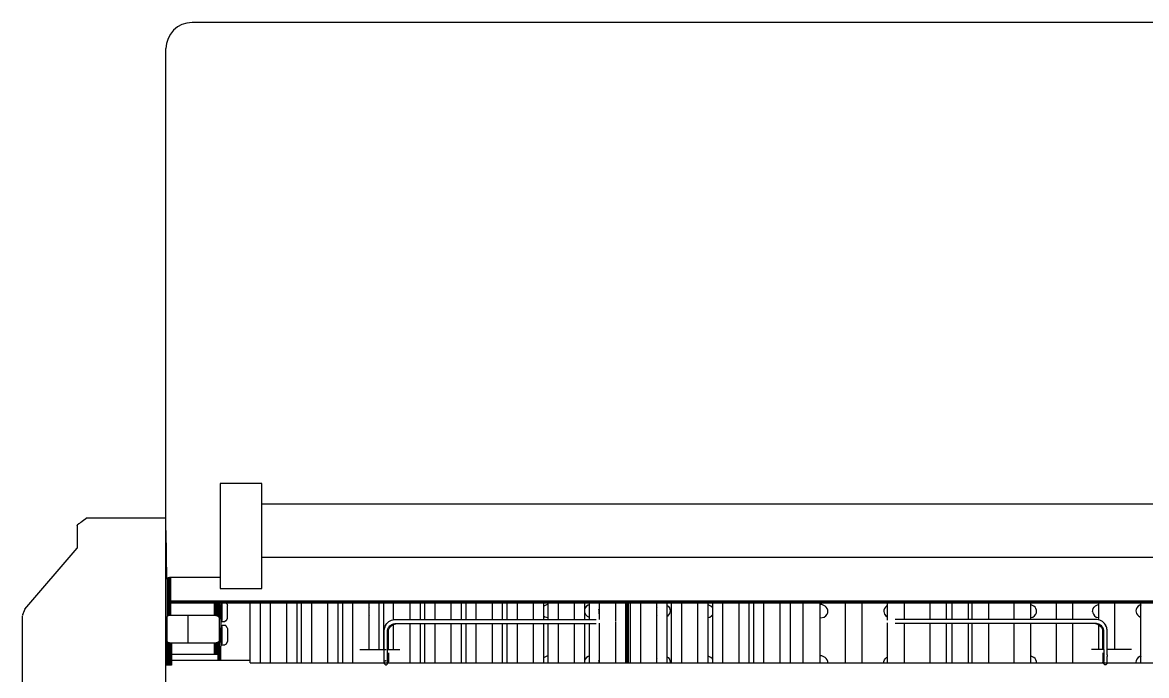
# Model space of a CAD drawing. Header units: millimetres. Extents: x 232 to 1180, y 355 to 899.
# Drawn here: x 261.6 to 657, y 669.7 to 899.5 of the extents above; entities that cross this region are included whole.
import ezdxf

# ---------------------------------------------------------------- set-up
doc = ezdxf.new("R2010")
doc.units = ezdxf.units.MM
doc.header["$MEASUREMENT"] = 0
doc.layers.add('Edges', color=7, linetype='Continuous')

# ---------------------------------------------------------------- blocks, each defined once
blk = doc.blocks.new('Ruby Burner grill pl')
at = {"color": 253}
for p, q in [((-25.009, 4.676), (-25.008, 4.92)), ((-25.012, 4.481), (-25.009, 4.229)), ((-26.084, 3.775), (-26.189, 3.775))]:
    blk.add_line(p, q, dxfattribs=at)
at = {"layer": 'Edges'}
for p, q in [((15.766, 16.082), (-25.689, 16.082)), ((-26.189, 1.228), (-26.189, 15.582)), ((-24.353, 6.866), (14.897, 6.866)), ((-27.855, 6.481), (-27.889, 6.456)), ((-27.847, 6.488), (-27.855, 6.481)), ((-27.847, 6.49), (-27.832, 6.503)), ((-27.847, 6.49), (-27.847, 6.488)), ((-27.832, 6.503), (-27.816, 6.514)), ((-27.816, 6.514), (-27.799, 6.525)), ((-27.799, 6.525), (-27.796, 6.526)), ((-27.7, 6.599), (-27.796, 6.526)), ((-27.7, 6.599), (-26.189, 6.599)), ((-27.889, 6.449), (-27.889, 6.456)), ((-27.889, 6.449), (-27.889, 6.019)), ((-26.189, 6.354), (-26.177, 5.425)), ((-28.889, 4.851), (-27.889, 6.019)), ((-27.889, 6.018), (-27.889, 6.019)), ((-24.353, 5.841), (14.897, 5.841)), ((-26.176, 5.428), (-26.177, 5.425)), ((-26.172, 5.433), (-26.176, 5.428)), ((-26.167, 5.437), (-26.172, 5.433)), ((-26.16, 5.441), (-26.167, 5.437)), ((-26.167, 5.437), (-26.167, 4.71)), ((-26.152, 5.445), (-26.16, 5.441)), ((-26.16, 5.441), (-26.16, 4.714)), ((-26.144, 5.448), (-26.152, 5.445)), ((-26.152, 5.445), (-26.152, 4.718)), ((-26.134, 5.451), (-26.144, 5.448)), ((-26.144, 5.448), (-26.144, 4.721)), ((-26.123, 5.453), (-26.134, 5.451)), ((-26.134, 5.451), (-26.134, 4.724)), ((-26.112, 5.455), (-26.123, 5.453)), ((-26.123, 5.453), (-26.123, 4.726)), ((-26.1, 5.456), (-26.112, 5.455)), ((-26.112, 5.455), (-26.112, 4.727)), ((-26.088, 5.456), (-26.1, 5.456)), ((-26.1, 5.456), (-26.1, 4.728)), ((-25.15, 5.456), (-26.088, 5.456)), ((-25.15, 5.246), (-24.353, 5.246)), ((-25.264, 5.003), (-26.1, 5.003)), ((16.236, 4.981), (-26.1, 4.981)), ((-25.264, 4.966), (-26.1, 4.967)), ((-25.263, 4.962), (-26.1, 4.962)), ((15.736, 5.003), (-25.264, 5.003)), ((-25.25, 4.967), (-25.264, 4.966)), ((-25.263, 4.967), (-25.263, 4.962)), ((-25.263, 4.962), (-25.263, 4.728)), ((-25.25, 4.962), (-25.263, 4.962)), ((-25.25, 4.967), (-25.25, 4.962)), ((-25.237, 4.967), (-25.25, 4.967)), ((-25.25, 4.962), (-25.25, 4.727)), ((-25.237, 4.962), (-25.25, 4.962)), ((-25.237, 4.967), (-25.237, 4.962)), ((-25.225, 4.967), (-25.237, 4.967)), ((-25.237, 4.962), (-25.237, 4.725)), ((-25.225, 4.962), (-25.237, 4.962)), ((-25.225, 4.967), (-25.225, 4.962)), ((-25.213, 4.967), (-25.225, 4.967)), ((-25.225, 4.962), (-25.225, 4.723)), ((-25.213, 4.962), (-25.225, 4.962)), ((-25.213, 4.967), (-25.213, 4.962)), ((-25.203, 4.967), (-25.213, 4.967)), ((-25.213, 4.962), (-25.213, 4.72)), ((-25.203, 4.962), (-25.213, 4.962)), ((-25.203, 4.967), (-25.203, 4.962)), ((-25.194, 4.967), (-25.203, 4.967)), ((-25.203, 4.962), (-25.203, 4.716)), ((-25.194, 4.962), (-25.203, 4.962)), ((-25.194, 4.967), (-25.194, 4.962)), ((-25.186, 4.967), (-25.194, 4.967)), ((-25.194, 4.962), (-25.194, 4.712)), ((-25.186, 4.962), (-25.194, 4.962)), ((-25.186, 4.967), (-25.186, 4.962)), ((-25.18, 4.967), (-25.186, 4.967)), ((-25.186, 4.962), (-25.186, 4.707)), ((-25.18, 4.962), (-25.186, 4.962)), ((-25.18, 4.967), (-25.18, 4.962)), ((-25.176, 4.967), (-25.18, 4.967)), ((-25.18, 4.962), (-25.18, 4.702)), ((-25.176, 4.962), (-25.18, 4.962)), ((-25.176, 4.967), (-25.176, 4.962)), ((-25.172, 4.967), (-25.176, 4.967)), ((-25.176, 4.962), (-25.176, 4.696)), ((-25.172, 4.962), (-25.176, 4.962)), ((-25.172, 4.962), (-25.173, 4.691)), ((-25.172, 4.967), (-25.172, 4.962)), ((-25.139, 4.967), (-25.172, 4.967)), ((-25.139, 4.962), (-25.172, 4.962)), ((-25.132, 4.967), (-25.139, 4.967)), ((-25.139, 4.967), (-25.139, 4.962)), ((-25.133, 4.962), (-25.139, 4.962)), ((-25.139, 4.962), (-25.137, 4.891)), ((-25.135, 4.929), (-25.133, 4.958)), ((-25.133, 4.962), (-25.132, 4.967)), ((-25.133, 4.958), (-25.133, 4.962)), ((-25.123, 4.962), (-25.133, 4.962)), ((-25.124, 4.967), (-25.132, 4.967)), ((-25.124, 4.967), (-25.123, 4.962)), ((-25.034, 4.965), (-25.124, 4.967)), ((-25.123, 4.962), (-25.122, 4.958)), ((-25.032, 4.962), (-25.123, 4.962)), ((-25.122, 4.958), (-25.12, 4.929)), ((-25.035, 4.967), (-25.034, 4.965)), ((-24.577, 4.967), (-25.034, 4.965)), ((-25.034, 4.965), (-25.032, 4.962)), ((-25.032, 4.962), (-25.03, 4.959)), ((-24.577, 4.962), (-25.032, 4.962)), ((-25.03, 4.959), (-25.026, 4.953)), ((-25.026, 4.953), (-25.023, 4.947)), ((-24.577, 4.962), (-24.577, 4.967)), ((-24.38, 4.967), (-24.577, 4.967)), ((-24.577, 3.818), (-24.577, 4.962)), ((-24.38, 4.962), (-24.577, 4.962)), ((-24.38, 4.962), (-24.38, 4.967)), ((-24.191, 4.967), (-24.38, 4.967)), ((-24.38, 3.818), (-24.38, 4.962)), ((-24.191, 4.962), (-24.38, 4.962)), ((-24.191, 4.967), (-24.191, 4.962)), ((-23.876, 4.967), (-24.191, 4.967)), ((-24.191, 4.962), (-24.191, 3.818)), ((-23.876, 4.962), (-24.191, 4.962)), ((-23.876, 4.962), (-23.876, 4.967)), ((-23.686, 4.967), (-23.876, 4.967)), ((-23.876, 3.818), (-23.876, 4.962)), ((-23.686, 4.962), (-23.876, 4.962)), ((-23.686, 4.967), (-23.686, 4.962)), ((-23.593, 4.967), (-23.686, 4.967)), ((-23.686, 4.962), (-23.686, 3.818)), ((-23.593, 4.962), (-23.686, 4.962)), ((-23.593, 4.962), (-23.593, 4.967)), ((-23.403, 4.967), (-23.593, 4.967)), ((-23.593, 3.818), (-23.593, 4.962)), ((-23.403, 4.962), (-23.593, 4.962)), ((-23.403, 4.967), (-23.403, 4.962)), ((-23.088, 4.967), (-23.403, 4.967)), ((-23.403, 4.962), (-23.403, 3.818)), ((-23.088, 4.962), (-23.403, 4.962)), ((-23.088, 4.962), (-23.088, 4.967)), ((-22.899, 4.967), (-23.088, 4.967)), ((-23.088, 3.818), (-23.088, 4.962)), ((-22.899, 4.962), (-23.088, 4.962)), ((-22.899, 4.967), (-22.899, 4.962)), ((-22.805, 4.967), (-22.899, 4.967)), ((-22.899, 4.962), (-22.899, 3.818)), ((-22.805, 4.962), (-22.899, 4.962)), ((-22.805, 4.962), (-22.805, 4.967)), ((-22.616, 4.967), (-22.805, 4.967)), ((-22.805, 3.818), (-22.805, 4.962)), ((-22.616, 4.962), (-22.805, 4.962)), ((-22.616, 4.967), (-22.616, 4.962)), ((-22.301, 4.967), (-22.616, 4.967)), ((-22.616, 4.962), (-22.616, 3.818)), ((-22.301, 4.962), (-22.616, 4.962)), ((-22.301, 4.962), (-22.301, 4.967)), ((-22.111, 4.967), (-22.301, 4.967)), ((-22.301, 4.888), (-22.301, 4.962)), ((-22.111, 4.962), (-22.301, 4.962)), ((-22.111, 4.967), (-22.111, 4.962)), ((-22.018, 4.967), (-22.111, 4.967)), ((-22.111, 4.962), (-22.111, 4.078)), ((-22.018, 4.962), (-22.111, 4.962)), ((-22.018, 4.962), (-22.018, 4.967)), ((-21.829, 4.967), (-22.018, 4.967)), ((-22.018, 4.078), (-22.018, 4.962)), ((-21.829, 4.962), (-22.018, 4.962)), ((-21.829, 4.962), (-21.829, 4.967)), ((-21.514, 4.967), (-21.829, 4.967)), ((-21.829, 4.649), (-21.829, 4.962)), ((-21.514, 4.962), (-21.829, 4.962)), ((-21.514, 4.962), (-21.514, 4.967)), ((-21.324, 4.967), (-21.514, 4.967)), ((-21.514, 4.653), (-21.514, 4.962)), ((-21.324, 4.962), (-21.514, 4.962)), ((-21.324, 4.967), (-21.324, 4.962)), ((-21.231, 4.967), (-21.324, 4.967)), ((-21.324, 4.962), (-21.324, 4.653)), ((-21.231, 4.962), (-21.324, 4.962)), ((-21.231, 4.962), (-21.231, 4.967)), ((-21.041, 4.967), (-21.231, 4.967)), ((-21.231, 4.653), (-21.231, 4.962)), ((-21.041, 4.962), (-21.231, 4.962)), ((-21.041, 4.967), (-21.041, 4.962)), ((-20.726, 4.967), (-21.041, 4.967)), ((-21.041, 4.962), (-21.041, 4.936)), ((-20.726, 4.962), (-21.041, 4.962)), ((-20.726, 4.962), (-20.726, 4.967)), ((-20.537, 4.967), (-20.726, 4.967)), ((-20.726, 4.653), (-20.726, 4.962)), ((-20.537, 4.962), (-20.726, 4.962)), ((-20.537, 4.967), (-20.537, 4.962)), ((-20.443, 4.967), (-20.537, 4.967)), ((-20.537, 4.962), (-20.537, 4.653)), ((-20.443, 4.962), (-20.537, 4.962)), ((-20.443, 4.962), (-20.443, 4.967)), ((-20.254, 4.967), (-20.443, 4.967)), ((-20.443, 4.653), (-20.443, 4.962)), ((-20.254, 4.962), (-20.443, 4.962)), ((-20.254, 4.967), (-20.254, 4.962)), ((-19.939, 4.967), (-20.254, 4.967)), ((-20.254, 4.962), (-20.254, 4.932)), ((-19.939, 4.962), (-20.254, 4.962)), ((-19.939, 4.962), (-19.939, 4.967)), ((-19.749, 4.967), (-19.939, 4.967)), ((-19.939, 4.653), (-19.939, 4.962)), ((-19.749, 4.962), (-19.939, 4.962)), ((-19.749, 4.967), (-19.749, 4.962)), ((-19.656, 4.967), (-19.749, 4.967)), ((-19.749, 4.962), (-19.749, 4.653)), ((-19.656, 4.962), (-19.749, 4.962)), ((-19.656, 4.962), (-19.656, 4.967)), ((-19.466, 4.967), (-19.656, 4.967)), ((-19.656, 4.653), (-19.656, 4.962)), ((-19.466, 4.962), (-19.656, 4.962)), ((-19.466, 4.967), (-19.466, 4.962)), ((-19.151, 4.967), (-19.466, 4.967)), ((-19.466, 4.962), (-19.466, 4.653)), ((-19.151, 4.962), (-19.466, 4.962)), ((-19.151, 4.962), (-19.151, 4.967)), ((-18.962, 4.967), (-19.151, 4.967)), ((-19.151, 4.653), (-19.151, 4.962)), ((-18.962, 4.962), (-19.151, 4.962)), ((-18.962, 4.967), (-18.962, 4.962)), ((-18.868, 4.967), (-18.962, 4.967)), ((-18.962, 4.962), (-18.962, 4.901)), ((-18.868, 4.962), (-18.962, 4.962)), ((-18.868, 4.962), (-18.868, 4.967)), ((-18.679, 4.967), (-18.868, 4.967)), ((-18.868, 4.939), (-18.868, 4.962)), ((-18.679, 4.962), (-18.868, 4.962)), ((-18.679, 4.967), (-18.679, 4.962)), ((-18.364, 4.967), (-18.679, 4.967)), ((-18.679, 4.962), (-18.679, 4.653)), ((-18.364, 4.962), (-18.679, 4.962)), ((-18.364, 4.962), (-18.364, 4.967)), ((-18.174, 4.967), (-18.364, 4.967)), ((-18.364, 4.653), (-18.364, 4.962)), ((-18.174, 4.962), (-18.364, 4.962)), ((-18.174, 4.967), (-18.174, 4.962)), ((-18.081, 4.967), (-18.174, 4.967)), ((-18.174, 4.962), (-18.173, 4.844)), ((-18.081, 4.962), (-18.174, 4.962)), ((-18.081, 4.962), (-18.081, 4.967)), ((-17.891, 4.967), (-18.081, 4.967)), ((-18.081, 4.929), (-18.081, 4.962)), ((-17.891, 4.962), (-18.081, 4.962)), ((-17.891, 4.962), (-17.892, 4.805)), ((-17.891, 4.967), (-17.891, 4.962)), ((-17.577, 4.967), (-17.891, 4.967)), ((-17.577, 4.962), (-17.891, 4.962)), ((-17.577, 4.962), (-17.577, 4.967)), ((-17.387, 4.967), (-17.577, 4.967)), ((-17.577, 4.618), (-17.577, 4.962)), ((-17.387, 4.962), (-17.577, 4.962)), ((-17.387, 4.967), (-17.387, 4.962)), ((-17.371, 4.967), (-17.387, 4.967)), ((-17.387, 4.962), (-17.387, 3.818)), ((-17.371, 4.962), (-17.387, 4.962)), ((-17.371, 4.967), (-17.371, 4.962)), ((-17.364, 4.967), (-17.371, 4.967)), ((-17.371, 4.962), (-17.371, 3.818)), ((-17.364, 4.962), (-17.371, 4.962)), ((-17.364, 4.967), (-17.364, 4.962)), ((-17.359, 4.967), (-17.364, 4.967)), ((-17.364, 4.962), (-17.363, 3.818)), ((-17.359, 4.962), (-17.364, 4.962)), ((-17.357, 4.967), (-17.359, 4.962)), ((-17.359, 4.962), (-17.359, 4.967)), ((-17.357, 4.967), (-17.359, 4.967)), ((-17.359, 4.962), (-17.357, 3.818)), ((-17.359, 3.818), (-17.359, 4.962)), ((-17.359, 4.962), (-17.349, 4.962)), ((-17.349, 4.967), (-17.357, 4.967)), ((-17.349, 4.967), (-17.349, 4.962)), ((-17.344, 4.967), (-17.349, 4.967)), ((-17.349, 4.962), (-17.349, 3.818)), ((-17.344, 4.962), (-17.349, 4.962)), ((-17.345, 3.818), (-17.344, 4.962)), ((-17.344, 4.967), (-17.344, 4.962)), ((-17.341, 4.967), (-17.344, 4.967)), ((-17.344, 4.962), (-17.344, 3.818)), ((-17.341, 4.962), (-17.344, 4.962)), ((-17.341, 4.962), (-17.341, 4.967)), ((-17.294, 4.967), (-17.341, 4.967)), ((-17.341, 3.818), (-17.341, 4.962)), ((-17.341, 4.962), (-17.34, 3.818)), ((-17.294, 4.962), (-17.341, 4.962)), ((-17.294, 4.962), (-17.294, 4.967)), ((-17.104, 4.967), (-17.294, 4.967)), ((-17.294, 3.818), (-17.294, 4.962)), ((-17.104, 4.962), (-17.294, 4.962)), ((-17.104, 4.967), (-17.104, 4.962)), ((-16.789, 4.967), (-17.104, 4.967)), ((-17.104, 4.962), (-17.104, 3.818)), ((-16.789, 4.962), (-17.104, 4.962)), ((-16.789, 4.962), (-16.789, 4.967)), ((-16.6, 4.967), (-16.789, 4.967)), ((-16.789, 4.886), (-16.789, 4.962)), ((-16.6, 4.962), (-16.789, 4.962)), ((-16.6, 4.967), (-16.6, 4.962)), ((-16.506, 4.967), (-16.6, 4.967)), ((-16.6, 4.962), (-16.6, 4.919)), ((-16.506, 4.962), (-16.6, 4.962)), ((-16.506, 4.962), (-16.506, 4.967)), ((-16.317, 4.967), (-16.506, 4.967)), ((-16.506, 3.818), (-16.506, 4.962)), ((-16.317, 4.962), (-16.506, 4.962)), ((-16.317, 4.967), (-16.317, 4.962)), ((-16.002, 4.967), (-16.317, 4.967)), ((-16.317, 4.962), (-16.317, 3.818)), ((-16.002, 4.962), (-16.317, 4.962)), ((-16.002, 4.962), (-16.002, 4.967)), ((-15.812, 4.967), (-16.002, 4.967)), ((-16.002, 3.818), (-16.002, 4.962)), ((-15.812, 4.962), (-16.002, 4.962)), ((-15.812, 4.967), (-15.812, 4.962)), ((-15.719, 4.967), (-15.812, 4.967)), ((-15.812, 4.962), (-15.812, 4.934)), ((-15.719, 4.962), (-15.812, 4.962)), ((-15.719, 4.962), (-15.719, 4.967)), ((-15.529, 4.967), (-15.719, 4.967)), ((-15.719, 4.864), (-15.719, 4.962)), ((-15.529, 4.962), (-15.719, 4.962)), ((-15.529, 4.967), (-15.529, 4.962)), ((-15.214, 4.967), (-15.529, 4.967)), ((-15.529, 4.962), (-15.529, 3.818)), ((-15.214, 4.962), (-15.529, 4.962)), ((-15.214, 4.962), (-15.214, 4.967)), ((-15.025, 4.967), (-15.214, 4.967)), ((-15.214, 3.818), (-15.214, 4.962)), ((-15.025, 4.962), (-15.214, 4.962)), ((-15.025, 4.967), (-15.025, 4.962)), ((-14.931, 4.967), (-15.025, 4.967)), ((-15.025, 4.962), (-15.025, 3.818)), ((-14.931, 4.962), (-15.025, 4.962)), ((-14.931, 4.962), (-14.931, 4.967)), ((-14.742, 4.967), (-14.931, 4.967)), ((-14.931, 3.818), (-14.931, 4.962)), ((-14.742, 4.962), (-14.931, 4.962)), ((-14.742, 4.962), (-14.742, 4.967)), ((-14.427, 4.967), (-14.742, 4.967)), ((-14.742, 3.818), (-14.742, 4.962)), ((-14.427, 4.962), (-14.742, 4.962)), ((-14.427, 4.962), (-14.427, 4.967)), ((-14.237, 4.967), (-14.427, 4.967)), ((-14.427, 4.926), (-14.427, 4.962)), ((-14.237, 4.962), (-14.427, 4.962)), ((-14.237, 4.967), (-14.237, 4.962)), ((-13.985, 4.967), (-14.237, 4.967)), ((-14.237, 4.962), (-14.237, 3.818)), ((-13.985, 4.962), (-14.237, 4.962)), ((-13.985, 4.962), (-13.985, 4.967)), ((-13.67, 4.967), (-13.985, 4.967)), ((-13.985, 3.818), (-13.985, 4.962)), ((-13.67, 4.962), (-13.985, 4.962)), ((-13.67, 4.967), (-13.67, 4.962)), ((-13.177, 4.967), (-13.67, 4.967)), ((-13.67, 4.962), (-13.67, 4.936)), ((-13.177, 4.962), (-13.67, 4.962)), ((-13.177, 4.962), (-13.177, 4.967)), ((-12.863, 4.967), (-13.177, 4.967)), ((-13.177, 3.818), (-13.177, 4.962)), ((-12.863, 4.962), (-13.177, 4.962)), ((-12.863, 4.967), (-12.863, 4.962)), ((-12.37, 4.967), (-12.863, 4.967)), ((-12.863, 4.962), (-12.863, 3.818)), ((-12.37, 4.962), (-12.863, 4.962)), ((-12.37, 4.962), (-12.37, 4.967)), ((-12.055, 4.967), (-12.37, 4.967)), ((-12.37, 4.918), (-12.37, 4.962)), ((-12.055, 4.962), (-12.37, 4.962)), ((-12.055, 4.967), (-12.055, 4.962)), ((-11.563, 4.967), (-12.055, 4.967)), ((-12.055, 4.962), (-12.055, 4.653)), ((-11.563, 4.962), (-12.055, 4.962)), ((-11.563, 4.967), (-11.563, 4.962)), ((-11.248, 4.967), (-11.563, 4.967)), ((-11.563, 4.962), (-11.563, 4.653)), ((-11.248, 4.962), (-11.563, 4.962)), ((-11.248, 4.967), (-11.248, 4.962)), ((-11.136, 4.967), (-11.248, 4.967)), ((-11.248, 4.962), (-11.248, 4.653)), ((-11.136, 4.962), (-11.248, 4.962)), ((-11.136, 4.962), (-11.136, 4.967)), ((-10.825, 4.967), (-11.136, 4.967)), ((-10.825, 4.962), (-11.136, 4.962)), ((-11.136, 4.653), (-11.136, 4.962)), ((-10.825, 4.962), (-10.825, 4.967)), ((-10.756, 4.967), (-10.825, 4.967)), ((-10.756, 4.962), (-10.825, 4.962)), ((-10.825, 4.962), (-10.825, 4.653)), ((-10.756, 4.967), (-10.756, 4.962)), ((-10.441, 4.967), (-10.756, 4.967)), ((-10.756, 4.962), (-10.756, 4.653)), ((-10.441, 4.962), (-10.756, 4.962)), ((-10.441, 4.967), (-10.441, 4.962)), ((-9.949, 4.967), (-10.441, 4.967)), ((-10.441, 4.962), (-10.441, 4.653)), ((-9.949, 4.962), (-10.441, 4.962)), ((-9.949, 4.962), (-9.949, 4.967)), ((-9.634, 4.967), (-9.949, 4.967)), ((-9.949, 4.653), (-9.949, 4.962)), ((-9.634, 4.962), (-9.949, 4.962)), ((-9.634, 4.967), (-9.634, 4.962)), ((-9.142, 4.967), (-9.634, 4.967)), ((-9.634, 4.962), (-9.634, 4.936)), ((-9.142, 4.962), (-9.634, 4.962)), ((-9.142, 4.967), (-9.142, 4.962)), ((-8.827, 4.967), (-9.142, 4.967)), ((-9.142, 4.962), (-9.142, 4.653)), ((-8.827, 4.962), (-9.142, 4.962)), ((-8.827, 4.962), (-8.827, 4.967)), ((-8.335, 4.967), (-8.827, 4.967)), ((-8.827, 4.653), (-8.827, 4.962)), ((-8.335, 4.962), (-8.827, 4.962)), ((-8.335, 4.967), (-8.335, 4.962)), ((-8.02, 4.967), (-8.335, 4.967)), ((-8.335, 4.962), (-8.335, 4.934)), ((-8.02, 4.962), (-8.335, 4.962)), ((-8.02, 4.962), (-8.02, 4.967)), ((-7.528, 4.967), (-8.02, 4.967)), ((-8.02, 4.078), (-8.02, 4.962)), ((-7.528, 4.962), (-8.02, 4.962)), ((-7.528, 4.967), (-7.528, 4.962)), ((-7.213, 4.967), (-7.528, 4.967)), ((-7.528, 4.962), (-7.528, 4.927)), ((-7.213, 4.962), (-7.528, 4.962)), ((-28.931, 4.745), (-28.936, 4.724)), ((-28.931, 4.745), (-28.928, 4.755)), ((-28.928, 4.755), (-28.925, 4.764)), ((-28.921, 4.772), (-28.925, 4.764)), ((-28.917, 4.782), (-28.921, 4.774)), ((-28.921, 4.772), (-28.921, 4.774)), ((-28.889, 4.851), (-28.917, 4.782)), ((-25.139, 4.799), (-25.138, 4.846)), ((-25.138, 4.751), (-25.139, 4.799)), ((-25.138, 4.846), (-25.137, 4.891)), ((-25.137, 4.707), (-25.138, 4.751)), ((-25.137, 4.891), (-25.135, 4.929)), ((-25.12, 4.929), (-25.118, 4.891)), ((-25.118, 4.891), (-25.117, 4.846)), ((-25.117, 4.751), (-25.118, 4.707)), ((-25.117, 4.846), (-25.117, 4.799)), ((-25.117, 4.799), (-25.117, 4.751)), ((-25.023, 4.947), (-25.019, 4.941)), ((-25.019, 4.941), (-25.016, 4.935)), ((-25.016, 4.935), (-25.012, 4.928)), ((-25.012, 4.928), (-25.009, 4.922)), ((-25.007, 4.918), (-25.009, 4.922)), ((-22.298, 4.885), (-22.301, 4.888)), ((-22.301, 4.728), (-22.301, 4.888)), ((-22.301, 4.728), (-22.293, 4.739)), ((-22.293, 4.877), (-22.298, 4.885)), ((-21.041, 4.936), (-21.049, 4.938)), ((-21.041, 4.936), (-21.041, 4.685)), ((-20.254, 4.932), (-20.258, 4.931)), ((-20.254, 4.932), (-20.254, 4.688)), ((-18.962, 4.901), (-18.955, 4.908)), ((-18.962, 4.901), (-18.962, 4.715)), ((-18.917, 4.928), (-18.955, 4.908)), ((-18.891, 4.936), (-18.917, 4.928)), ((-18.868, 4.939), (-18.891, 4.936)), ((-18.868, 4.684), (-18.868, 4.939)), ((-18.173, 4.844), (-18.174, 4.83)), ((-18.174, 4.83), (-18.174, 4.8)), ((-18.174, 4.8), (-18.173, 4.79)), ((-18.173, 4.79), (-18.174, 4.653)), ((-18.161, 4.872), (-18.173, 4.844)), ((-18.173, 4.79), (-18.164, 4.763)), ((-18.164, 4.763), (-18.147, 4.737)), ((-18.136, 4.903), (-18.161, 4.872)), ((-18.147, 4.737), (-18.123, 4.715)), ((-18.105, 4.924), (-18.136, 4.903)), ((-18.081, 4.929), (-18.105, 4.924)), ((-18.081, 4.693), (-18.081, 4.929)), ((-17.894, 4.832), (-17.9, 4.847)), ((-17.9, 4.767), (-17.895, 4.778)), ((-17.895, 4.778), (-17.892, 4.805)), ((-17.892, 4.805), (-17.894, 4.832)), ((-17.892, 4.805), (-17.891, 4.648)), ((-16.789, 4.886), (-16.781, 4.894)), ((-16.789, 4.731), (-16.789, 4.886)), ((-16.6, 4.919), (-16.575, 4.903)), ((-16.6, 4.919), (-16.6, 4.708)), ((-16.564, 4.737), (-16.588, 4.715)), ((-16.575, 4.903), (-16.55, 4.872)), ((-16.547, 4.763), (-16.564, 4.737)), ((-16.55, 4.872), (-16.538, 4.844)), ((-16.538, 4.79), (-16.547, 4.763)), ((-16.538, 4.844), (-16.535, 4.817)), ((-16.535, 4.817), (-16.538, 4.79)), ((-15.794, 4.928), (-15.812, 4.934)), ((-15.812, 4.934), (-15.812, 4.69)), ((-15.756, 4.908), (-15.794, 4.928)), ((-15.733, 4.885), (-15.756, 4.908)), ((-15.744, 4.719), (-15.719, 4.749)), ((-15.719, 4.864), (-15.733, 4.885)), ((-15.719, 4.749), (-15.719, 4.864)), ((-15.719, 3.88), (-15.719, 4.749)), ((-14.423, 4.925), (-14.427, 4.926)), ((-14.427, 4.699), (-14.427, 4.926)), ((-13.657, 4.939), (-13.67, 4.936)), ((-13.67, 4.936), (-13.67, 4.685)), ((-13.632, 4.936), (-13.657, 4.939)), ((-13.606, 4.928), (-13.632, 4.936)), ((-13.568, 4.908), (-13.606, 4.928)), ((-13.544, 4.885), (-13.568, 4.908)), ((-13.555, 4.719), (-13.53, 4.75)), ((-13.527, 4.859), (-13.544, 4.885)), ((-13.53, 4.75), (-13.518, 4.778)), ((-13.518, 4.832), (-13.527, 4.859)), ((-13.515, 4.805), (-13.518, 4.832)), ((-13.518, 4.778), (-13.515, 4.805)), ((-12.44, 4.832), (-12.443, 4.805)), ((-12.443, 4.805), (-12.439, 4.778)), ((-12.43, 4.859), (-12.44, 4.832)), ((-12.439, 4.778), (-12.427, 4.75)), ((-12.413, 4.885), (-12.43, 4.859)), ((-12.427, 4.75), (-12.402, 4.719)), ((-12.39, 4.908), (-12.413, 4.885)), ((-12.37, 4.918), (-12.39, 4.908)), ((-12.371, 4.698), (-12.37, 4.918)), ((-9.609, 4.928), (-9.634, 4.936)), ((-9.634, 4.936), (-9.634, 4.689)), ((-9.571, 4.908), (-9.609, 4.928)), ((-9.548, 4.885), (-9.571, 4.908)), ((-9.559, 4.719), (-9.534, 4.75)), ((-9.531, 4.859), (-9.548, 4.885)), ((-9.534, 4.75), (-9.522, 4.778)), ((-9.521, 4.832), (-9.531, 4.859)), ((-9.522, 4.778), (-9.519, 4.805)), ((-9.519, 4.805), (-9.521, 4.832)), ((-8.446, 4.805), (-8.443, 4.832)), ((-8.446, 4.805), (-8.443, 4.778)), ((-8.443, 4.832), (-8.434, 4.859)), ((-8.443, 4.778), (-8.431, 4.75)), ((-8.434, 4.859), (-8.417, 4.885)), ((-8.431, 4.75), (-8.406, 4.719)), ((-8.393, 4.908), (-8.417, 4.885)), ((-8.355, 4.928), (-8.393, 4.908)), ((-8.335, 4.934), (-8.355, 4.928)), ((-8.329, 4.936), (-8.335, 4.934)), ((-8.335, 4.934), (-8.335, 4.69)), ((-8.323, 4.937), (-8.329, 4.936)), ((-7.611, 4.844), (-7.615, 4.817)), ((-7.615, 4.817), (-7.612, 4.79)), ((-7.612, 4.79), (-7.602, 4.763)), ((-7.599, 4.872), (-7.611, 4.844)), ((-7.602, 4.763), (-7.585, 4.737)), ((-7.574, 4.903), (-7.599, 4.872)), ((-7.585, 4.737), (-7.562, 4.715)), ((-7.543, 4.924), (-7.574, 4.903)), ((-7.528, 4.927), (-7.543, 4.924)), ((-7.516, 4.93), (-7.528, 4.927)), ((-7.528, 4.927), (-7.528, 4.696)), ((-28.936, 2.798), (-28.936, 4.72)), ((-26.169, 4.223), (-26.167, 4.71)), ((-26.16, 4.714), (-26.167, 4.71)), ((-26.152, 4.718), (-26.16, 4.714)), ((-26.144, 4.721), (-26.152, 4.718)), ((-26.134, 4.724), (-26.144, 4.721)), ((-26.123, 4.726), (-26.134, 4.724)), ((-26.112, 4.727), (-26.123, 4.726)), ((-26.1, 4.728), (-26.112, 4.727)), ((-25.764, 4.728), (-26.1, 4.728)), ((-25.764, 4.196), (-25.764, 4.728)), ((-25.263, 4.728), (-25.764, 4.728)), ((-25.25, 4.727), (-25.263, 4.728)), ((-25.237, 4.725), (-25.25, 4.727)), ((-25.225, 4.723), (-25.237, 4.725)), ((-25.213, 4.72), (-25.225, 4.723)), ((-25.203, 4.716), (-25.213, 4.72)), ((-25.194, 4.712), (-25.203, 4.716)), ((-25.186, 4.707), (-25.194, 4.712)), ((-25.18, 4.702), (-25.186, 4.707)), ((-25.176, 4.696), (-25.18, 4.702)), ((-25.173, 4.691), (-25.176, 4.696)), ((-25.173, 4.691), (-25.172, 4.241)), ((-25.135, 4.669), (-25.137, 4.707)), ((-25.133, 4.64), (-25.135, 4.669)), ((-25.135, 4.669), (-25.135, 4.482)), ((-25.131, 4.621), (-25.133, 4.64)), ((-25.133, 4.511), (-25.131, 4.529)), ((-25.128, 4.615), (-25.131, 4.621)), ((-25.131, 4.529), (-25.128, 4.535)), ((-25.125, 4.621), (-25.128, 4.615)), ((-25.128, 4.615), (-25.123, 4.614)), ((-25.128, 4.535), (-25.123, 4.537)), ((-25.128, 4.535), (-25.125, 4.529)), ((-25.122, 4.64), (-25.125, 4.621)), ((-25.125, 4.529), (-25.122, 4.511)), ((-25.123, 4.614), (-25.119, 4.613)), ((-25.123, 4.537), (-25.119, 4.538)), ((-25.12, 4.669), (-25.122, 4.64)), ((-25.118, 4.707), (-25.12, 4.669)), ((-25.119, 4.613), (-25.114, 4.612)), ((-25.119, 4.538), (-25.114, 4.538)), ((-25.114, 4.612), (-25.109, 4.612)), ((-25.114, 4.538), (-25.109, 4.539)), ((-25.109, 4.612), (-25.062, 4.612)), ((-25.109, 4.539), (-25.062, 4.539)), ((-25.042, 4.622), (-25.062, 4.612)), ((-25.042, 4.529), (-25.062, 4.539)), ((-25.042, 4.622), (-25.038, 4.627)), ((-25.042, 4.529), (-25.038, 4.523)), ((-25.038, 4.627), (-25.034, 4.633)), ((-25.038, 4.523), (-25.034, 4.518)), ((-25.034, 4.633), (-25.03, 4.639)), ((-25.03, 4.639), (-25.026, 4.645)), ((-25.026, 4.645), (-25.023, 4.651)), ((-25.023, 4.651), (-25.019, 4.657)), ((-25.019, 4.657), (-25.016, 4.663)), ((-25.016, 4.663), (-25.012, 4.669)), ((-25.012, 4.669), (-25.009, 4.676)), ((-22.301, 4.078), (-22.301, 4.728)), ((-21.993, 4.52), (-21.98, 4.544)), ((-21.977, 4.549), (-21.98, 4.544)), ((-21.977, 4.549), (-21.961, 4.572)), ((-21.961, 4.572), (-21.941, 4.592)), ((-21.941, 4.592), (-21.92, 4.61)), ((-21.92, 4.61), (-21.896, 4.625)), ((-21.915, 4.513), (-21.901, 4.528)), ((-21.901, 4.528), (-21.885, 4.541)), ((-21.893, 4.626), (-21.896, 4.625)), ((-21.893, 4.626), (-21.868, 4.638)), ((-21.892, 4.513), (-21.875, 4.528)), ((-21.885, 4.541), (-21.87, 4.551)), ((-21.875, 4.528), (-21.855, 4.541)), ((-21.87, 4.551), (-21.867, 4.552)), ((-21.868, 4.638), (-21.841, 4.646)), ((-21.867, 4.552), (-21.85, 4.56)), ((-21.855, 4.541), (-21.836, 4.551)), ((-21.85, 4.56), (-21.829, 4.567)), ((-21.841, 4.646), (-21.829, 4.649)), ((-21.836, 4.551), (-21.833, 4.552)), ((-21.833, 4.552), (-21.829, 4.553)), ((-21.829, 4.649), (-21.813, 4.651)), ((-21.829, 4.645), (-21.829, 4.649)), ((-21.829, 4.567), (-21.807, 4.571)), ((-21.829, 4.562), (-21.829, 4.567)), ((-21.829, 4.553), (-21.811, 4.56)), ((-21.829, 4.553), (-21.829, 4.557)), ((-21.829, 4.078), (-21.829, 4.553)), ((-21.813, 4.651), (-21.786, 4.653)), ((-21.811, 4.56), (-21.785, 4.567)), ((-21.807, 4.571), (-21.784, 4.572)), ((-21.786, 4.653), (-21.745, 4.653)), ((-21.786, 4.648), (-21.782, 4.649)), ((-21.785, 4.567), (-21.758, 4.571)), ((-21.784, 4.572), (-21.758, 4.571)), ((-21.758, 4.571), (-21.73, 4.572)), ((-21.745, 4.653), (-21.732, 4.653)), ((-21.732, 4.653), (-21.514, 4.653)), ((-21.73, 4.572), (-21.514, 4.572)), ((-21.514, 4.653), (-21.324, 4.653)), ((-21.514, 4.572), (-21.514, 4.574)), ((-21.514, 3.818), (-21.514, 4.572)), ((-21.514, 4.572), (-21.324, 4.572)), ((-21.324, 4.653), (-21.231, 4.653)), ((-21.324, 4.574), (-21.324, 4.572)), ((-21.324, 4.572), (-21.324, 3.818)), ((-21.324, 4.572), (-21.231, 4.572)), ((-21.231, 4.653), (-21.041, 4.653)), ((-21.231, 4.572), (-21.231, 4.574)), ((-21.231, 3.818), (-21.231, 4.572)), ((-21.231, 4.572), (-21.041, 4.572)), ((-21.049, 4.684), (-21.041, 4.685)), ((-21.041, 4.685), (-21.041, 4.653)), ((-21.041, 4.653), (-20.726, 4.653)), ((-21.041, 4.574), (-21.041, 4.572)), ((-21.041, 4.572), (-21.041, 3.953)), ((-21.041, 4.572), (-20.726, 4.572)), ((-20.726, 4.653), (-20.537, 4.653)), ((-20.726, 4.572), (-20.726, 4.574)), ((-20.726, 3.818), (-20.726, 4.572)), ((-20.726, 4.572), (-20.537, 4.572)), ((-20.537, 4.653), (-20.443, 4.653)), ((-20.537, 4.574), (-20.537, 4.572)), ((-20.537, 4.572), (-20.537, 3.818)), ((-20.537, 4.572), (-20.443, 4.572)), ((-20.443, 4.653), (-20.254, 4.653)), ((-20.443, 4.572), (-20.443, 4.574)), ((-20.443, 3.818), (-20.443, 4.572)), ((-20.443, 4.572), (-20.254, 4.572)), ((-20.258, 4.689), (-20.254, 4.688)), ((-20.254, 4.688), (-20.254, 4.653)), ((-20.254, 4.653), (-19.939, 4.653)), ((-20.254, 4.574), (-20.254, 4.572)), ((-20.254, 4.572), (-20.254, 3.949)), ((-20.254, 4.572), (-19.939, 4.572)), ((-19.939, 4.653), (-19.749, 4.653)), ((-19.939, 4.572), (-19.939, 4.574)), ((-19.939, 3.818), (-19.939, 4.572)), ((-19.939, 4.572), (-19.749, 4.572)), ((-19.749, 4.653), (-19.656, 4.653)), ((-19.749, 4.574), (-19.749, 4.572)), ((-19.749, 4.572), (-19.749, 3.818)), ((-19.749, 4.572), (-19.656, 4.572)), ((-19.656, 4.653), (-19.466, 4.653)), ((-19.656, 4.572), (-19.656, 4.574)), ((-19.656, 3.818), (-19.656, 4.572)), ((-19.656, 4.572), (-19.466, 4.572)), ((-19.466, 4.653), (-19.151, 4.653)), ((-19.466, 4.574), (-19.466, 4.572)), ((-19.466, 4.572), (-19.466, 3.818)), ((-19.466, 4.572), (-19.151, 4.572)), ((-19.151, 4.653), (-18.962, 4.653)), ((-19.151, 4.572), (-19.151, 4.574)), ((-19.151, 3.818), (-19.151, 4.572)), ((-19.151, 4.572), (-18.962, 4.572)), ((-18.936, 4.698), (-18.962, 4.715)), ((-18.962, 4.715), (-18.962, 4.653)), ((-18.962, 4.653), (-18.868, 4.653)), ((-18.962, 4.574), (-18.962, 4.572)), ((-18.962, 4.572), (-18.962, 3.917)), ((-18.962, 4.572), (-18.868, 4.572)), ((-18.868, 4.684), (-18.936, 4.698)), ((-18.868, 4.653), (-18.868, 4.684)), ((-18.868, 4.653), (-18.735, 4.653)), ((-18.868, 4.572), (-18.868, 4.574)), ((-18.868, 3.955), (-18.868, 4.572)), ((-18.868, 4.572), (-18.679, 4.572)), ((-18.735, 4.653), (-18.679, 4.653)), ((-18.679, 4.653), (-18.679, 4.651)), ((-18.679, 4.653), (-18.364, 4.653)), ((-18.679, 4.576), (-18.679, 4.572)), ((-18.679, 4.572), (-18.679, 3.818)), ((-18.679, 4.572), (-18.364, 4.572)), ((-18.364, 4.651), (-18.364, 4.653)), ((-18.364, 4.653), (-18.174, 4.653)), ((-18.364, 4.572), (-18.364, 4.576)), ((-18.364, 3.818), (-18.364, 4.572)), ((-18.364, 4.572), (-18.174, 4.572)), ((-18.174, 4.653), (-18.174, 4.651)), ((-18.174, 4.653), (-18.081, 4.653)), ((-18.174, 4.576), (-18.174, 4.572)), ((-18.174, 4.572), (-18.174, 3.847)), ((-18.174, 4.572), (-18.081, 4.572)), ((-18.123, 4.715), (-18.085, 4.694)), ((-18.085, 4.694), (-18.081, 4.693)), ((-18.081, 4.653), (-18.081, 4.693)), ((-18.081, 4.651), (-18.081, 4.653)), ((-18.081, 4.653), (-17.949, 4.653)), ((-18.081, 4.572), (-18.081, 4.576)), ((-18.081, 3.945), (-18.081, 4.572)), ((-18.081, 4.572), (-17.949, 4.572)), ((-17.891, 4.578), (-17.892, 3.821)), ((-17.577, 3.818), (-17.577, 4.608)), ((-16.781, 4.721), (-16.789, 4.731)), ((-16.789, 3.902), (-16.789, 4.731)), ((-16.588, 4.715), (-16.6, 4.708)), ((-16.6, 4.708), (-16.6, 3.936)), ((-15.812, 4.69), (-15.775, 4.698)), ((-15.812, 4.69), (-15.812, 3.95)), ((-15.775, 4.698), (-15.744, 4.719)), ((-14.427, 4.699), (-14.423, 4.702)), ((-14.427, 3.942), (-14.427, 4.699)), ((-13.67, 4.685), (-13.657, 4.683)), ((-13.67, 4.685), (-13.67, 3.953)), ((-13.657, 4.683), (-13.586, 4.698)), ((-13.586, 4.698), (-13.555, 4.719)), ((-12.402, 4.719), (-12.371, 4.698)), ((-12.37, 4.64), (-12.371, 4.698)), ((-12.37, 3.934), (-12.37, 4.585)), ((-12.055, 4.653), (-12.228, 4.653)), ((-12.055, 4.572), (-12.228, 4.572)), ((-11.563, 4.653), (-12.055, 4.653)), ((-12.055, 4.653), (-12.055, 4.651)), ((-12.055, 4.576), (-12.055, 4.572)), ((-12.055, 4.572), (-12.055, 3.818)), ((-11.563, 4.572), (-12.055, 4.572)), ((-11.563, 4.653), (-11.563, 4.651)), ((-11.443, 4.653), (-11.563, 4.653)), ((-11.563, 4.576), (-11.563, 4.572)), ((-11.563, 4.572), (-11.563, 3.818)), ((-11.248, 4.572), (-11.563, 4.572)), ((-11.248, 4.653), (-11.443, 4.653)), ((-11.136, 4.653), (-11.248, 4.653)), ((-11.248, 4.574), (-11.248, 4.572)), ((-11.248, 4.572), (-11.248, 3.818)), ((-11.136, 4.572), (-11.248, 4.572)), ((-10.825, 4.653), (-11.136, 4.653)), ((-11.136, 4.572), (-11.136, 4.574)), ((-10.825, 4.572), (-11.136, 4.572)), ((-11.136, 3.818), (-11.136, 4.572)), ((-10.756, 4.653), (-10.825, 4.653)), ((-10.825, 4.572), (-10.825, 4.574)), ((-10.756, 4.572), (-10.825, 4.572)), ((-10.825, 4.572), (-10.825, 3.818)), ((-10.441, 4.653), (-10.756, 4.653)), ((-10.756, 4.574), (-10.756, 4.572)), ((-10.756, 4.572), (-10.756, 3.818)), ((-10.441, 4.572), (-10.756, 4.572)), ((-9.949, 4.653), (-10.441, 4.653)), ((-10.441, 4.574), (-10.441, 4.572)), ((-10.441, 4.572), (-10.441, 3.818)), ((-9.949, 4.572), (-10.441, 4.572)), ((-9.634, 4.653), (-9.949, 4.653)), ((-9.949, 4.572), (-9.949, 4.574)), ((-9.949, 3.818), (-9.949, 4.572)), ((-9.634, 4.572), (-9.949, 4.572)), ((-9.634, 4.689), (-9.59, 4.698)), ((-9.634, 4.689), (-9.634, 4.653)), ((-9.142, 4.653), (-9.634, 4.653)), ((-9.634, 4.574), (-9.634, 4.572)), ((-9.634, 4.572), (-9.634, 3.952)), ((-9.142, 4.572), (-9.634, 4.572)), ((-9.59, 4.698), (-9.559, 4.719)), ((-8.827, 4.653), (-9.142, 4.653)), ((-9.142, 4.574), (-9.142, 4.572)), ((-9.142, 4.572), (-9.142, 3.818)), ((-8.827, 4.572), (-9.142, 4.572)), ((-8.446, 4.653), (-8.827, 4.653)), ((-8.827, 4.572), (-8.827, 4.574)), ((-8.827, 3.818), (-8.827, 4.572)), ((-8.448, 4.572), (-8.827, 4.572)), ((-8.419, 4.571), (-8.448, 4.572)), ((-8.432, 4.653), (-8.446, 4.653)), ((-8.392, 4.653), (-8.432, 4.653)), ((-8.393, 4.572), (-8.419, 4.571)), ((-8.392, 4.567), (-8.419, 4.571)), ((-8.406, 4.719), (-8.375, 4.698)), ((-8.391, 4.648), (-8.396, 4.649)), ((-8.37, 4.571), (-8.393, 4.572)), ((-8.364, 4.651), (-8.392, 4.653)), ((-8.366, 4.56), (-8.392, 4.567)), ((-8.375, 4.698), (-8.335, 4.69)), ((-8.349, 4.567), (-8.37, 4.571)), ((-8.345, 4.552), (-8.366, 4.56)), ((-8.337, 4.646), (-8.364, 4.651)), ((-8.328, 4.56), (-8.349, 4.567)), ((-8.341, 4.551), (-8.345, 4.552)), ((-8.335, 4.547), (-8.341, 4.551)), ((-8.335, 4.69), (-8.337, 4.646)), ((-8.335, 4.645), (-8.337, 4.646)), ((-8.335, 4.69), (-8.323, 4.687)), ((-8.31, 4.638), (-8.335, 4.645)), ((-8.335, 4.556), (-8.335, 4.547)), ((-8.323, 4.541), (-8.335, 4.547)), ((-8.335, 4.547), (-8.335, 4.078)), ((-8.31, 4.552), (-8.328, 4.56)), ((-8.303, 4.528), (-8.323, 4.541)), ((-8.284, 4.626), (-8.31, 4.638)), ((-8.308, 4.551), (-8.31, 4.552)), ((-8.292, 4.541), (-8.308, 4.551)), ((-8.285, 4.513), (-8.303, 4.528)), ((-8.276, 4.528), (-8.292, 4.541)), ((-8.284, 4.626), (-8.282, 4.625)), ((-8.258, 4.61), (-8.282, 4.625)), ((-8.262, 4.513), (-8.276, 4.528)), ((-8.236, 4.592), (-8.258, 4.61)), ((-8.217, 4.572), (-8.236, 4.592)), ((-8.201, 4.549), (-8.217, 4.572)), ((-8.201, 4.549), (-8.198, 4.544)), ((-8.185, 4.52), (-8.198, 4.544)), ((-8.189, 4.52), (-8.198, 4.533)), ((-7.562, 4.715), (-7.528, 4.696)), ((-7.528, 4.696), (-7.524, 4.694)), ((-7.528, 4.696), (-7.528, 3.943)), ((-7.524, 4.694), (-7.516, 4.692)), ((-25.139, 4.352), (-25.138, 4.399)), ((-25.138, 4.304), (-25.139, 4.352)), ((-25.138, 4.399), (-25.137, 4.444)), ((-25.137, 4.444), (-25.135, 4.482)), ((-25.135, 4.482), (-25.133, 4.511)), ((-25.122, 4.511), (-25.12, 4.482)), ((-25.12, 4.482), (-25.118, 4.444)), ((-25.118, 4.444), (-25.117, 4.399)), ((-25.117, 4.399), (-25.117, 4.352)), ((-25.117, 4.352), (-25.117, 4.304)), ((-25.034, 4.518), (-25.03, 4.512)), ((-25.03, 4.512), (-25.026, 4.506)), ((-25.026, 4.506), (-25.023, 4.5)), ((-25.023, 4.5), (-25.019, 4.494)), ((-25.019, 4.494), (-25.016, 4.488)), ((-25.016, 4.488), (-25.012, 4.481)), ((-22.011, 4.434), (-22.009, 4.46)), ((-22.011, 4.078), (-22.011, 4.434)), ((-22.008, 4.467), (-22.009, 4.46)), ((-22.008, 4.467), (-22.003, 4.484)), ((-22.003, 4.484), (-22, 4.494)), ((-22.003, 4.484), (-22.002, 4.494)), ((-22.002, 4.494), (-21.993, 4.52)), ((-22, 4.494), (-21.993, 4.509)), ((-21.945, 4.445), (-21.94, 4.465)), ((-21.945, 4.432), (-21.945, 4.445)), ((-21.945, 4.078), (-21.945, 4.432)), ((-21.94, 4.465), (-21.934, 4.483)), ((-21.934, 4.483), (-21.927, 4.496)), ((-21.929, 4.445), (-21.928, 4.45)), ((-21.929, 4.432), (-21.929, 4.445)), ((-21.929, 4.078), (-21.929, 4.432)), ((-21.928, 4.45), (-21.927, 4.452)), ((-21.927, 4.496), (-21.926, 4.497)), ((-21.927, 4.452), (-21.924, 4.465)), ((-21.926, 4.497), (-21.924, 4.501)), ((-21.924, 4.501), (-21.915, 4.513)), ((-21.924, 4.465), (-21.915, 4.483)), ((-21.915, 4.483), (-21.904, 4.501)), ((-21.904, 4.501), (-21.892, 4.513)), ((-8.274, 4.501), (-8.285, 4.513)), ((-8.271, 4.497), (-8.274, 4.501)), ((-8.27, 4.496), (-8.271, 4.497)), ((-8.262, 4.483), (-8.27, 4.496)), ((-8.253, 4.501), (-8.262, 4.513)), ((-8.254, 4.465), (-8.262, 4.483)), ((-8.25, 4.452), (-8.254, 4.465)), ((-8.251, 4.497), (-8.253, 4.501)), ((-8.25, 4.496), (-8.251, 4.497)), ((-8.244, 4.483), (-8.25, 4.496)), ((-8.25, 4.45), (-8.25, 4.452)), ((-8.249, 4.445), (-8.25, 4.45)), ((-8.248, 4.432), (-8.249, 4.445)), ((-8.248, 4.078), (-8.248, 4.432)), ((-8.237, 4.465), (-8.244, 4.483)), ((-8.234, 4.452), (-8.237, 4.465)), ((-8.234, 4.45), (-8.234, 4.452)), ((-8.233, 4.445), (-8.234, 4.45)), ((-8.232, 4.432), (-8.233, 4.445)), ((-8.232, 4.078), (-8.232, 4.432)), ((-8.184, 4.509), (-8.189, 4.52)), ((-8.175, 4.494), (-8.185, 4.52)), ((-8.175, 4.484), (-8.175, 4.494)), ((-8.17, 4.467), (-8.175, 4.484)), ((-8.17, 4.467), (-8.169, 4.46)), ((-8.167, 4.434), (-8.169, 4.46)), ((-8.167, 4.078), (-8.167, 4.434)), ((-26.179, 4.242), (-26.178, 4.236)), ((-26.178, 4.236), (-26.179, 3.784)), ((-26.175, 4.23), (-26.178, 4.236)), ((-26.175, 4.23), (-26.175, 3.775)), ((-26.171, 4.225), (-26.175, 4.23)), ((-26.171, 4.225), (-26.171, 3.775)), ((-26.164, 4.219), (-26.171, 4.225)), ((-26.156, 4.214), (-26.164, 4.219)), ((-26.164, 4.219), (-26.164, 3.775)), ((-26.156, 4.214), (-26.156, 3.775)), ((-26.147, 4.21), (-26.156, 4.214)), ((-26.147, 4.21), (-26.147, 3.775)), ((-26.136, 4.206), (-26.147, 4.21)), ((-26.124, 4.202), (-26.136, 4.206)), ((-26.136, 4.206), (-26.136, 3.775)), ((-26.124, 4.202), (-26.124, 3.775)), ((-26.111, 4.2), (-26.124, 4.202)), ((-26.111, 4.2), (-26.111, 3.775)), ((-26.098, 4.198), (-26.111, 4.2)), ((-26.084, 4.197), (-26.098, 4.198)), ((-26.098, 4.198), (-26.098, 3.775)), ((-26.084, 4.197), (-26.084, 3.775)), ((-26.069, 4.196), (-26.084, 4.197)), ((-25.764, 4.196), (-26.069, 4.196)), ((-25.279, 4.196), (-25.764, 4.196)), ((-25.265, 4.197), (-25.279, 4.196)), ((-25.251, 4.198), (-25.265, 4.197)), ((-25.265, 4.197), (-25.265, 3.986)), ((-25.238, 4.2), (-25.251, 4.198)), ((-25.251, 4.198), (-25.251, 3.986)), ((-25.225, 4.202), (-25.238, 4.2)), ((-25.238, 4.2), (-25.238, 3.986)), ((-25.214, 4.205), (-25.225, 4.202)), ((-25.225, 4.202), (-25.225, 3.986)), ((-25.203, 4.209), (-25.214, 4.205)), ((-25.214, 4.205), (-25.214, 3.986)), ((-25.194, 4.214), (-25.203, 4.209)), ((-25.203, 4.209), (-25.203, 3.986)), ((-25.187, 4.218), (-25.194, 4.214)), ((-25.194, 4.214), (-25.194, 3.87)), ((-25.18, 4.224), (-25.187, 4.218)), ((-25.187, 4.218), (-25.187, 3.87)), ((-25.176, 4.229), (-25.18, 4.224)), ((-25.18, 4.224), (-25.18, 3.87)), ((-25.173, 4.235), (-25.176, 4.229)), ((-25.176, 4.229), (-25.176, 3.87)), ((-25.172, 4.241), (-25.173, 4.235)), ((-25.173, 4.235), (-25.173, 3.87)), ((-25.137, 4.26), (-25.139, 4.142)), ((-25.139, 3.87), (-25.139, 4.142)), ((-25.137, 4.26), (-25.138, 4.304)), ((-25.135, 4.222), (-25.137, 4.26)), ((-25.133, 4.193), (-25.135, 4.222)), ((-25.131, 4.174), (-25.133, 4.193)), ((-25.128, 4.168), (-25.131, 4.174)), ((-25.125, 4.174), (-25.128, 4.168)), ((-25.128, 4.168), (-25.123, 4.167)), ((-25.122, 4.193), (-25.125, 4.174)), ((-25.123, 4.167), (-25.119, 4.166)), ((-25.12, 4.222), (-25.122, 4.193)), ((-25.118, 4.26), (-25.12, 4.222)), ((-25.119, 4.166), (-25.114, 4.165)), ((-25.117, 4.304), (-25.118, 4.26)), ((-25.114, 4.165), (-25.109, 4.165)), ((-25.109, 4.165), (-25.062, 4.165)), ((-25.042, 4.174), (-25.062, 4.165)), ((-25.042, 4.174), (-25.038, 4.18)), ((-25.038, 4.18), (-25.034, 4.186)), ((-25.034, 4.186), (-25.03, 4.192)), ((-25.03, 4.192), (-25.026, 4.198)), ((-25.026, 4.198), (-25.023, 4.204)), ((-25.023, 4.204), (-25.019, 4.21)), ((-25.019, 4.21), (-25.016, 4.216)), ((-25.016, 4.216), (-25.012, 4.222)), ((-25.012, 4.222), (-25.009, 4.229)), ((-26.084, 3.986), (-25.265, 3.986)), ((-25.265, 3.986), (-25.251, 3.986)), ((-25.251, 3.986), (-25.238, 3.986)), ((-25.238, 3.986), (-25.225, 3.986)), ((-25.225, 3.986), (-25.214, 3.986)), ((-25.214, 3.986), (-25.203, 3.986)), ((-25.203, 3.986), (-25.201, 3.986)), ((-22.475, 4.078), (-22.301, 4.078)), ((-22.301, 4.078), (-22.111, 4.078)), ((-22.111, 4.078), (-22.018, 4.078)), ((-22.018, 4.078), (-22.011, 4.078)), ((-22.011, 3.837), (-22.011, 4.078)), ((-22.006, 4.078), (-21.994, 4.078)), ((-21.986, 4.078), (-21.978, 4.078)), ((-21.969, 4.078), (-21.961, 4.078)), ((-21.955, 4.078), (-21.945, 4.078)), ((-21.945, 4.078), (-21.929, 4.078)), ((-21.945, 3.837), (-21.945, 4.078)), ((-21.929, 4.078), (-21.829, 4.078)), ((-21.929, 4.012), (-21.929, 3.837)), ((-21.829, 4.078), (-21.71, 4.078)), ((-21.049, 3.954), (-21.041, 3.953)), ((-21.041, 3.953), (-21.041, 3.818)), ((-20.254, 3.949), (-20.258, 3.948)), ((-20.254, 3.949), (-20.254, 3.818)), ((-18.962, 3.917), (-18.955, 3.924)), ((-18.962, 3.917), (-18.962, 3.818)), ((-18.955, 3.924), (-18.917, 3.945)), ((-18.917, 3.945), (-18.891, 3.952)), ((-18.891, 3.952), (-18.868, 3.955)), ((-18.868, 3.818), (-18.868, 3.955)), ((-18.161, 3.889), (-18.173, 3.86)), ((-18.136, 3.92), (-18.161, 3.889)), ((-18.105, 3.94), (-18.136, 3.92)), ((-18.081, 3.945), (-18.105, 3.94)), ((-18.081, 3.818), (-18.081, 3.945)), ((-16.789, 3.902), (-16.781, 3.91)), ((-16.789, 3.818), (-16.789, 3.902)), ((-16.6, 3.936), (-16.575, 3.92)), ((-16.6, 3.936), (-16.6, 3.818)), ((-16.575, 3.92), (-16.55, 3.889)), ((-16.55, 3.889), (-16.538, 3.86)), ((-15.794, 3.945), (-15.812, 3.95)), ((-15.812, 3.95), (-15.812, 3.818)), ((-15.756, 3.924), (-15.794, 3.945)), ((-15.733, 3.902), (-15.756, 3.924)), ((-15.719, 3.88), (-15.733, 3.902)), ((-15.719, 3.818), (-15.719, 3.88)), ((-14.423, 3.941), (-14.427, 3.942)), ((-14.427, 3.818), (-14.427, 3.942)), ((-13.657, 3.955), (-13.67, 3.953)), ((-13.67, 3.953), (-13.67, 3.818)), ((-13.632, 3.952), (-13.657, 3.955)), ((-13.606, 3.945), (-13.632, 3.952)), ((-13.568, 3.924), (-13.606, 3.945)), ((-13.544, 3.902), (-13.568, 3.924)), ((-13.527, 3.876), (-13.544, 3.902)), ((-13.518, 3.848), (-13.527, 3.876)), ((-12.44, 3.848), (-12.43, 3.876)), ((-12.43, 3.876), (-12.413, 3.902)), ((-12.413, 3.902), (-12.39, 3.924)), ((-12.39, 3.924), (-12.37, 3.934)), ((-12.37, 3.818), (-12.37, 3.934)), ((-9.609, 3.945), (-9.634, 3.952)), ((-9.634, 3.952), (-9.634, 3.818)), ((-9.571, 3.924), (-9.609, 3.945)), ((-9.548, 3.902), (-9.571, 3.924)), ((-9.531, 3.876), (-9.548, 3.902)), ((-9.521, 3.848), (-9.531, 3.876)), ((-8.335, 4.078), (-8.467, 4.078)), ((-8.248, 4.078), (-8.335, 4.078)), ((-8.232, 4.078), (-8.248, 4.078)), ((-8.248, 4.012), (-8.248, 3.837)), ((-8.228, 4.078), (-8.232, 4.078)), ((-8.232, 4.078), (-8.232, 3.853)), ((-8.167, 4.078), (-8.171, 4.078)), ((-8.168, 3.971), (-8.167, 4.012)), ((-8.168, 3.971), (-8.168, 3.968)), ((-8.168, 3.968), (-8.167, 3.961)), ((-8.167, 3.951), (-8.168, 3.95)), ((-8.168, 3.95), (-8.168, 3.947)), ((-8.168, 3.947), (-8.167, 3.942)), ((-8.02, 4.078), (-8.167, 4.078)), ((-8.167, 4.012), (-8.167, 4.078)), ((-8.167, 3.961), (-8.167, 3.951)), ((-8.167, 3.837), (-8.167, 3.942)), ((-7.702, 4.078), (-8.02, 4.078)), ((-7.599, 3.889), (-7.611, 3.86)), ((-7.574, 3.92), (-7.599, 3.889)), ((-7.543, 3.94), (-7.574, 3.92)), ((-7.528, 3.943), (-7.543, 3.94)), ((-7.516, 3.946), (-7.528, 3.943)), ((-7.528, 3.943), (-7.528, 3.818)), ((-26.178, 3.775), (-26.179, 3.784)), ((-26.084, 3.87), (-25.18, 3.87)), ((-25.201, 3.87), (-25.194, 3.87)), ((-25.194, 3.87), (-25.187, 3.87)), ((-25.18, 3.87), (-25.176, 3.87)), ((-25.176, 3.87), (-25.173, 3.87)), ((-25.173, 3.87), (-25.139, 3.87)), ((-25.139, 3.87), (-24.577, 3.87)), ((-24.577, 3.818), (15.078, 3.818)), ((-22.009, 3.834), (-22.011, 3.837)), ((-22.011, 3.83), (-22.01, 3.832)), ((-22.01, 3.826), (-22.011, 3.83)), ((-22.01, 3.826), (-22.011, 3.821)), ((-22.011, 3.821), (-22.01, 3.818)), ((-22.009, 3.834), (-22.01, 3.832)), ((-22.01, 3.832), (-22.01, 3.829)), ((-22.01, 3.818), (-22.01, 3.811)), ((-22.01, 3.811), (-22.006, 3.801)), ((-22.001, 3.85), (-22.006, 3.842)), ((-22.005, 3.842), (-22.006, 3.839)), ((-22.006, 3.801), (-22.001, 3.793)), ((-21.999, 3.85), (-22.005, 3.842)), ((-21.999, 3.85), (-22.001, 3.85)), ((-22.001, 3.793), (-21.994, 3.786)), ((-21.994, 3.854), (-21.999, 3.85)), ((-21.994, 3.857), (-21.994, 3.854)), ((-21.994, 3.786), (-21.986, 3.782)), ((-21.98, 3.861), (-21.986, 3.858)), ((-21.98, 3.861), (-21.986, 3.861)), ((-21.986, 3.782), (-21.978, 3.781)), ((-21.978, 3.862), (-21.98, 3.861)), ((-21.978, 3.861), (-21.98, 3.861)), ((-21.978, 3.781), (-21.969, 3.782)), ((-21.961, 3.861), (-21.969, 3.862)), ((-21.961, 3.857), (-21.969, 3.861)), ((-21.969, 3.782), (-21.961, 3.786)), ((-21.961, 3.786), (-21.955, 3.793)), ((-21.95, 3.857), (-21.955, 3.859)), ((-21.949, 3.842), (-21.955, 3.85)), ((-21.955, 3.793), (-21.949, 3.801)), ((-21.946, 3.832), (-21.949, 3.842)), ((-21.949, 3.801), (-21.946, 3.811)), ((-21.945, 3.837), (-21.946, 3.832)), ((-21.945, 3.83), (-21.946, 3.832)), ((-21.946, 3.811), (-21.945, 3.821)), ((-21.945, 3.83), (-21.945, 3.821)), ((-21.935, 3.842), (-21.941, 3.85)), ((-21.931, 3.832), (-21.935, 3.842)), ((-21.931, 3.832), (-21.929, 3.837)), ((-21.929, 3.83), (-21.931, 3.832)), ((-21.93, 3.818), (-21.929, 3.822)), ((-21.929, 3.822), (-21.929, 3.83)), ((-18.173, 3.86), (-18.174, 3.847)), ((-18.174, 3.847), (-18.174, 3.818)), ((-17.894, 3.848), (-17.9, 3.864)), ((-17.892, 3.821), (-17.894, 3.848)), ((-17.891, 3.818), (-17.892, 3.821)), ((-16.538, 3.86), (-16.535, 3.833)), ((-16.535, 3.833), (-16.537, 3.818)), ((-13.515, 3.821), (-13.518, 3.848)), ((-13.515, 3.818), (-13.515, 3.821)), ((-12.443, 3.821), (-12.44, 3.848)), ((-12.442, 3.818), (-12.443, 3.821)), ((-9.519, 3.821), (-9.521, 3.848)), ((-9.519, 3.818), (-9.519, 3.821)), ((-8.246, 3.834), (-8.248, 3.837)), ((-8.248, 3.83), (-8.247, 3.832)), ((-8.248, 3.822), (-8.248, 3.83)), ((-8.248, 3.818), (-8.248, 3.822)), ((-8.247, 3.832), (-8.246, 3.834)), ((-8.246, 3.834), (-8.243, 3.84)), ((-8.236, 3.85), (-8.232, 3.853)), ((-8.232, 3.853), (-8.228, 3.856)), ((-8.232, 3.837), (-8.232, 3.853)), ((-8.232, 3.837), (-8.231, 3.832)), ((-8.232, 3.83), (-8.231, 3.832)), ((-8.232, 3.83), (-8.232, 3.821)), ((-8.231, 3.811), (-8.232, 3.821)), ((-8.231, 3.832), (-8.228, 3.842)), ((-8.228, 3.801), (-8.231, 3.811)), ((-8.223, 3.793), (-8.228, 3.801)), ((-8.216, 3.786), (-8.223, 3.793)), ((-8.208, 3.782), (-8.216, 3.786)), ((-8.2, 3.781), (-8.208, 3.782)), ((-8.191, 3.782), (-8.2, 3.781)), ((-8.183, 3.786), (-8.191, 3.782)), ((-8.176, 3.793), (-8.183, 3.786)), ((-8.171, 3.801), (-8.176, 3.793)), ((-8.171, 3.842), (-8.171, 3.839)), ((-8.171, 3.839), (-8.168, 3.832)), ((-8.168, 3.811), (-8.171, 3.801)), ((-8.168, 3.832), (-8.167, 3.837)), ((-8.167, 3.83), (-8.168, 3.832)), ((-8.167, 3.818), (-8.168, 3.811)), ((-8.167, 3.83), (-8.167, 3.821)), ((-8.167, 3.821), (-8.167, 3.818)), ((-7.611, 3.86), (-7.615, 3.833)), ((-7.615, 3.833), (-7.613, 3.818))]:
    blk.add_line(p, q, dxfattribs=at)
blk.add_lwpolyline([(-25.15, 5.246), (-24.353, 5.246), (-24.353, 7.252), (-25.15, 7.252)], close=True, dxfattribs=at)
blk.add_arc((-25.689, 15.582), 0.5, 90, 180, dxfattribs=at)

msp = doc.modelspace()

# ---------------------------------------------------------------- block references
at = {"xscale": 18.37224819110694, "yscale": 18.37224819110694, "zscale": 18.37224819110694}
msp.add_blockref('Ruby Burner grill pl', (793.24, 603.99), dxfattribs=at)

doc.saveas('drawing.dxf')
